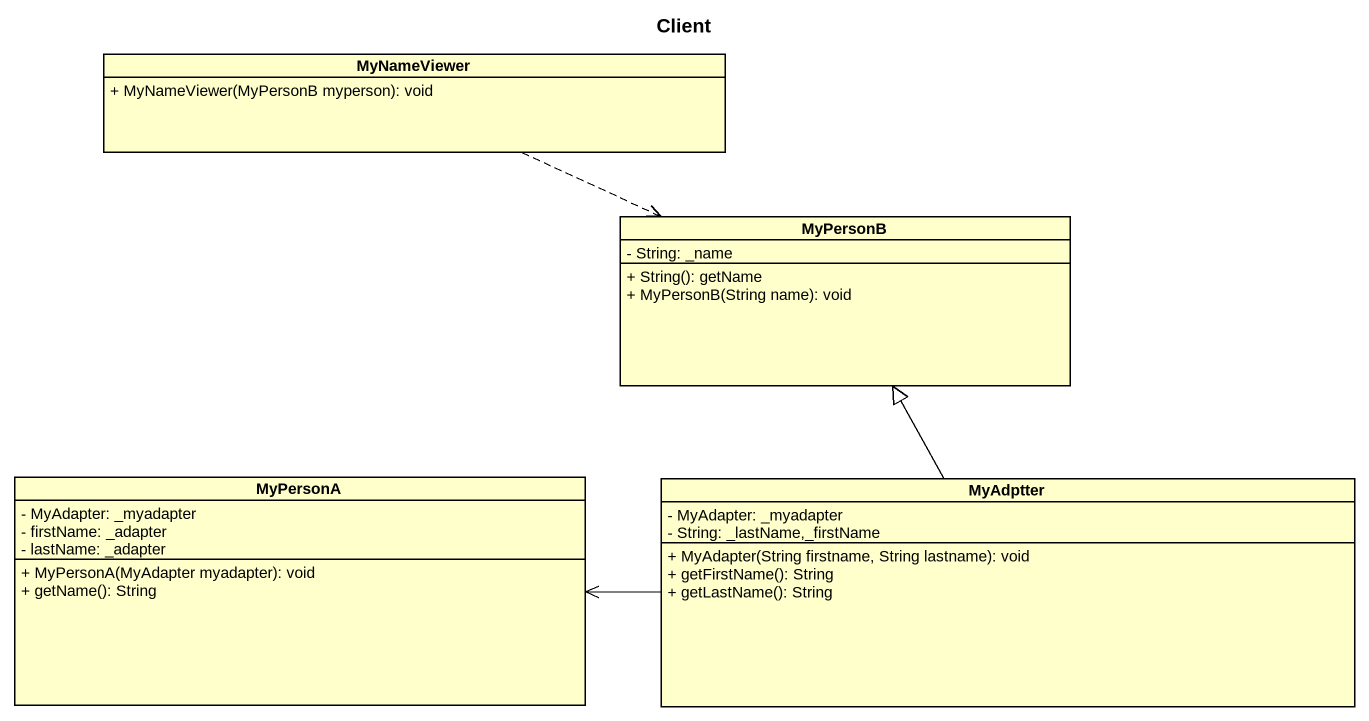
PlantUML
@startuml
title Client
hide circle
hide empty members
skinparam classAttributeIconSize 0
class MyNameViewer {
  + MyNameViewer(MyPersonB myperson): void
}
class MyPersonB {
  - String: _name
  + String(): getName
  + MyPersonB(String name): void
}
class MyPersonA {
  - MyAdapter: _myadapter
  - firstName: _adapter
  - lastName: _adapter
  + MyPersonA(MyAdapter myadapter): void
  + getName(): String
}
class MyAdptter {
  - MyAdapter: _myadapter
  - String: _lastName,_firstName
  + MyAdapter(String firstname, String lastname): void
  + getFirstName(): String
  + getLastName(): String
}
MyNameViewer .right.> MyPersonB
MyAdptter -up-|> MyPersonB
MyAdptter -left-> MyPersonA
@enduml
